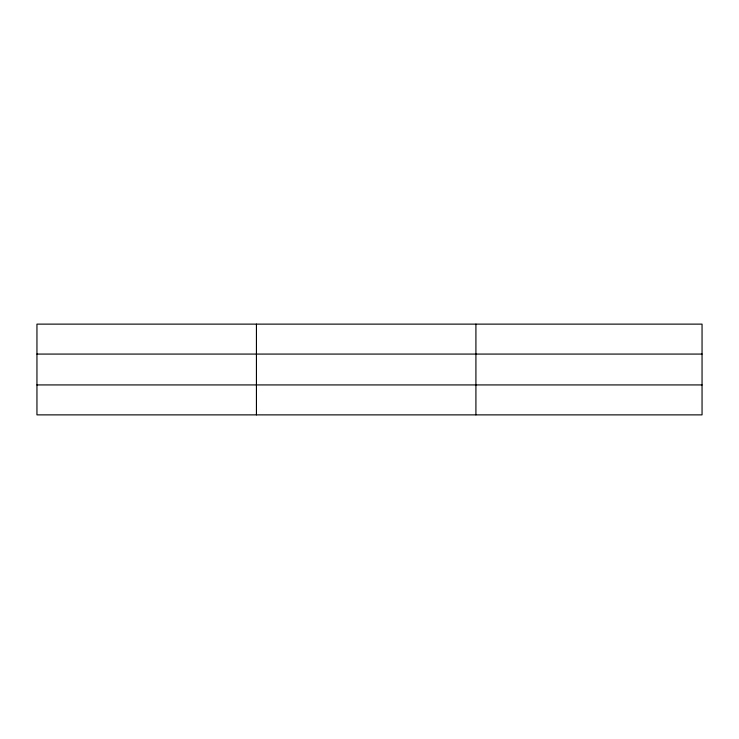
<?xml version="1.0" encoding="UTF-8"?>
<svg xmlns="http://www.w3.org/2000/svg" width="739" height="739" viewBox="0 0 739 739"><rect width="100%" height="100%" fill="white"/><g stroke="black" fill="none" stroke-linecap="round" stroke-linejoin="round"><path stroke-width="1.11" d="M256.433 414.875L256.433 324.125M475.916 414.875L475.916 324.125M702.05 384.927L702.05 414.875L36.95 414.875L36.95 324.125L702.05 324.125L702.05 384.927L36.95 384.927M36.95 354.073L702.05 354.073"/></g></svg>
